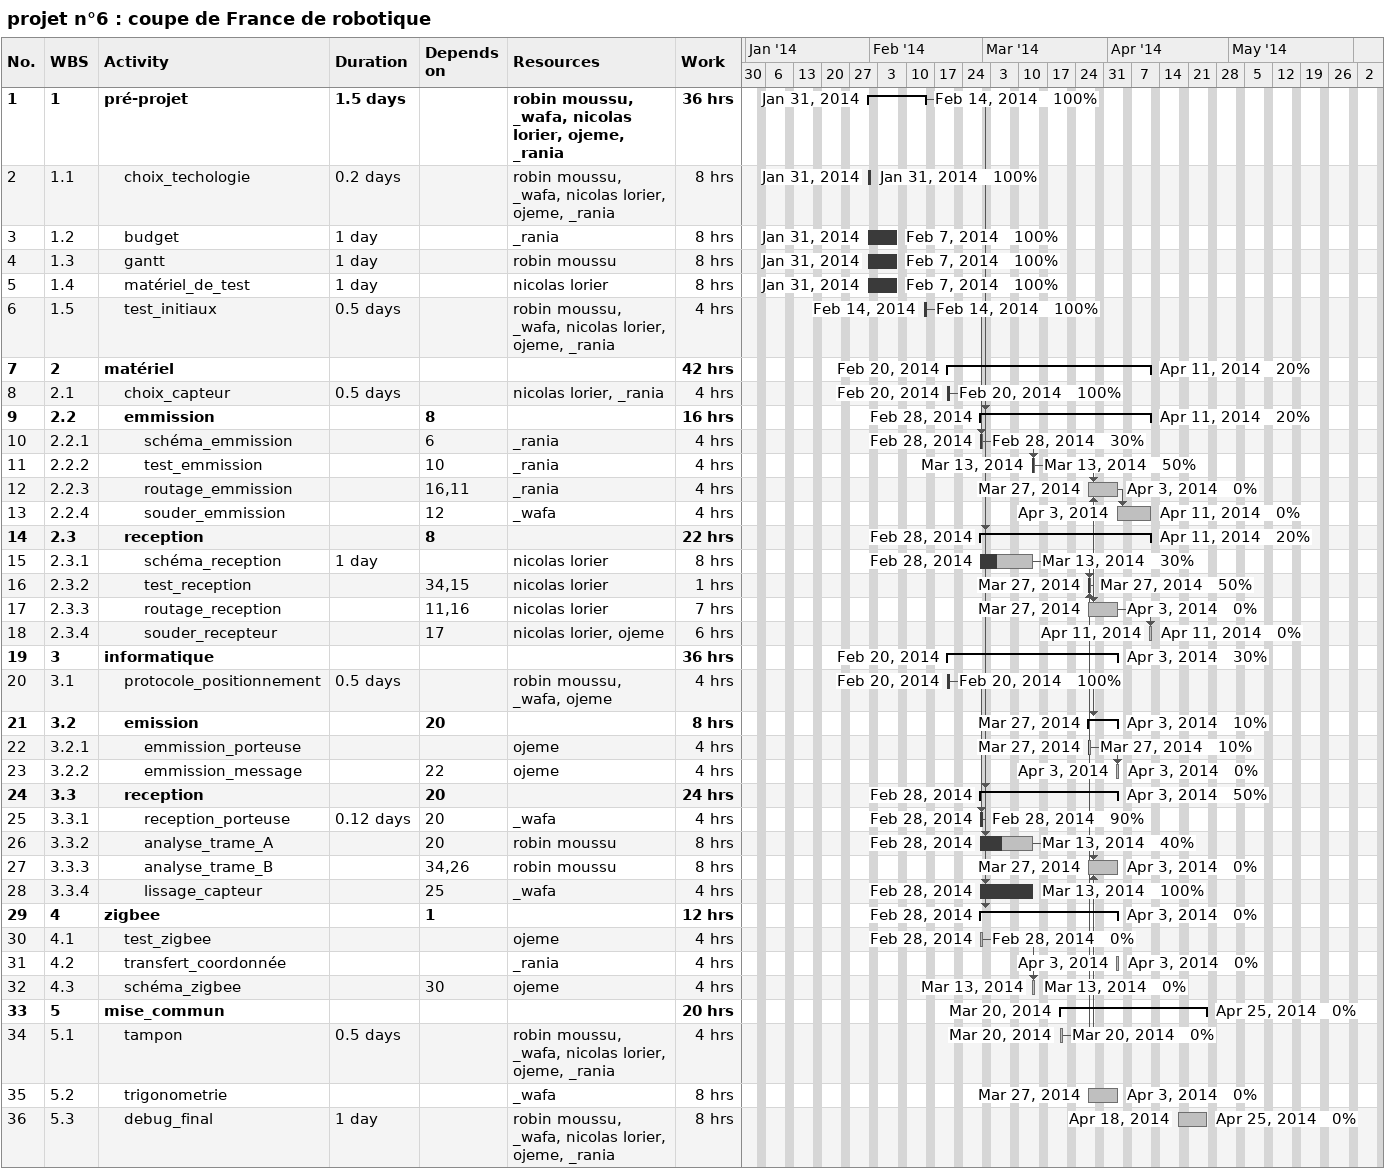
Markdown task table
projet n°6 : coupe de France de robotique

| ID | WBS | Task | Duration | Start | Finish | Predecessors | Resources | % complete | Work (h) |
|---|---|---|---|---|---|---|---|---|---|
| 1 | 1 | **pré-projet** | 1.5d | 2014-01-31 | 2014-02-14 |  | robin moussu, _wafa, nicolas lorier, ojeme, _rania | 100 | 36 |
| 2 | 1.1 | choix_techologie | 0.2d | 2014-01-31 | 2014-01-31 |  | robin moussu, _wafa, nicolas lorier, ojeme, _rania | 100 | 8 |
| 3 | 1.2 | budget | 1d | 2014-01-31 | 2014-02-07 |  | _rania | 100 | 8 |
| 4 | 1.3 | gantt | 1d | 2014-01-31 | 2014-02-07 |  | robin moussu | 100 | 8 |
| 5 | 1.4 | matériel_de_test | 1d | 2014-01-31 | 2014-02-07 |  | nicolas lorier | 100 | 8 |
| 6 | 1.5 | test_initiaux | 0.5d | 2014-02-14 | 2014-02-14 |  | robin moussu, _wafa, nicolas lorier, ojeme, _rania | 100 | 4 |
| 7 | 2 | **matériel** |  | 2014-02-20 | 2014-04-11 |  |  | 20 | 42 |
| 8 | 2.1 | choix_capteur | 0.5d | 2014-02-20 | 2014-02-20 |  | nicolas lorier, _rania | 100 | 4 |
| 9 | 2.2 | **emmission** |  | 2014-02-28 | 2014-04-11 | 8 |  | 20 | 16 |
| 10 | 2.2.1 | schéma_emmission |  | 2014-02-28 | 2014-02-28 | 6 | _rania | 30 | 4 |
| 11 | 2.2.2 | test_emmission |  | 2014-03-13 | 2014-03-13 | 10 | _rania | 50 | 4 |
| 12 | 2.2.3 | routage_emmission |  | 2014-03-27 | 2014-04-03 | 16, 11 | _rania | 0 | 4 |
| 13 | 2.2.4 | souder_emmission |  | 2014-04-03 | 2014-04-11 | 12 | _wafa | 0 | 4 |
| 14 | 2.3 | **reception** |  | 2014-02-28 | 2014-04-11 | 8 |  | 20 | 22 |
| 15 | 2.3.1 | schéma_reception | 1d | 2014-02-28 | 2014-03-13 |  | nicolas lorier | 30 | 8 |
| 16 | 2.3.2 | test_reception |  | 2014-03-27 | 2014-03-27 | 34, 15 | nicolas lorier | 50 | 1 |
| 17 | 2.3.3 | routage_reception |  | 2014-03-27 | 2014-04-03 | 11, 16 | nicolas lorier | 0 | 7 |
| 18 | 2.3.4 | souder_recepteur |  | 2014-04-11 | 2014-04-11 | 17 | nicolas lorier, ojeme | 0 | 6 |
| 19 | 3 | **informatique** |  | 2014-02-20 | 2014-04-03 |  |  | 30 | 36 |
| 20 | 3.1 | protocole_positionnement | 0.5d | 2014-02-20 | 2014-02-20 |  | robin moussu, _wafa, ojeme | 100 | 4 |
| 21 | 3.2 | **emission** |  | 2014-03-27 | 2014-04-03 | 20 |  | 10 | 8 |
| 22 | 3.2.1 | emmission_porteuse |  | 2014-03-27 | 2014-03-27 |  | ojeme | 10 | 4 |
| 23 | 3.2.2 | emmission_message |  | 2014-04-03 | 2014-04-03 | 22 | ojeme | 0 | 4 |
| 24 | 3.3 | **reception** |  | 2014-02-28 | 2014-04-03 | 20 |  | 50 | 24 |
| 25 | 3.3.1 | reception_porteuse | 0.12d | 2014-02-28 | 2014-02-28 | 20 | _wafa | 90 | 4 |
| 26 | 3.3.2 | analyse_trame_A |  | 2014-02-28 | 2014-03-13 | 20 | robin moussu | 40 | 8 |
| 27 | 3.3.3 | analyse_trame_B |  | 2014-03-27 | 2014-04-03 | 34, 26 | robin moussu | 0 | 8 |
| 28 | 3.3.4 | lissage_capteur |  | 2014-02-28 | 2014-03-13 | 25 | _wafa | 100 | 4 |
| 29 | 4 | **zigbee** |  | 2014-02-28 | 2014-04-03 | 1 |  | 0 | 12 |
| 30 | 4.1 | test_zigbee |  | 2014-02-28 | 2014-02-28 |  | ojeme | 0 | 4 |
| 31 | 4.2 | transfert_coordonnée |  | 2014-04-03 | 2014-04-03 |  | _rania | 0 | 4 |
| 32 | 4.3 | schéma_zigbee |  | 2014-03-13 | 2014-03-13 | 30 | ojeme | 0 | 4 |
| 33 | 5 | **mise_commun** |  | 2014-03-20 | 2014-04-25 |  |  | 0 | 20 |
| 34 | 5.1 | tampon | 0.5d | 2014-03-20 | 2014-03-20 |  | robin moussu, _wafa, nicolas lorier, ojeme, _rania | 0 | 4 |
| 35 | 5.2 | trigonometrie |  | 2014-03-27 | 2014-04-03 |  | _wafa | 0 | 8 |
| 36 | 5.3 | debug_final | 1d | 2014-04-18 | 2014-04-25 |  | robin moussu, _wafa, nicolas lorier, ojeme, _rania | 0 | 8 |
